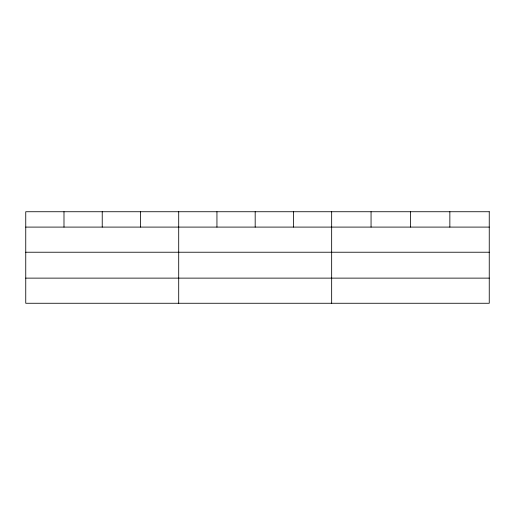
<?xml version="1.0" encoding="UTF-8"?>
<svg xmlns="http://www.w3.org/2000/svg" width="515" height="515" viewBox="0 0 515 515"><rect width="100%" height="100%" fill="white"/><g stroke="black" fill="none" stroke-linecap="round" stroke-linejoin="round"><path stroke-width="0.77" d="M25.75 227.096L489.25 227.096M25.75 252.228L489.25 252.228M25.75 278.126L489.25 278.126M449.853 211.736L449.853 227.096M410.455 211.736L410.455 227.096M371.058 211.736L371.058 227.096M331.66 211.736L331.66 303.264M293.421 211.736L293.421 227.096M255.183 211.736L255.183 227.096M216.944 211.736L216.944 227.096M178.705 211.736L178.705 303.264M140.466 211.736L140.466 227.096M102.228 211.736L102.228 227.096M63.989 211.736L63.989 227.096M489.25 211.736L25.75 211.736L25.75 303.264L489.25 303.264L489.25 211.736"/></g></svg>
